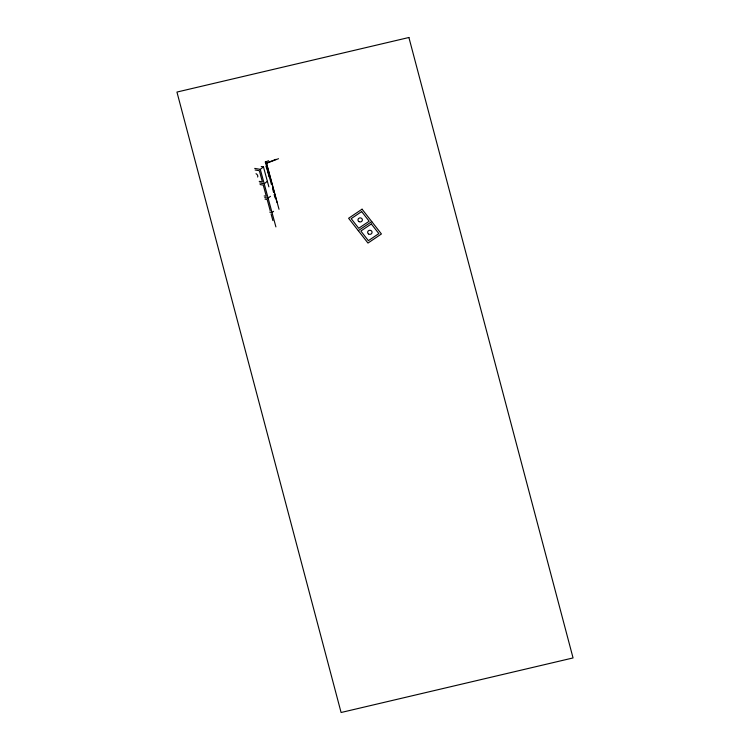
<?xml version="1.0" encoding="UTF-8"?>
<svg xmlns="http://www.w3.org/2000/svg" width="750" height="750" viewBox="0 0 750 750"><rect width="100%" height="100%" fill="white"/><g stroke="black" fill="none" stroke-linecap="round" stroke-linejoin="round"><path stroke-width="1.12" d="M254.7 168.384L260.297 169.359L263.475 166.931L268.875 186.853M267.375 181.312L264.206 183.75L259.725 182.963M270.478 196.312L268.106 198.131L264.741 197.55M273.591 211.303L272.006 212.522L269.766 212.128M358.294 230.662L371.747 221.578M271.416 184.434L265.331 162L268.603 160.744M276.141 159.309L266.334 163.069L277.003 202.416M265.331 162L266.55 163.303L278.531 158.7M265.753 166.791L266.447 166.903M261.234 166.537L263.475 166.931M255.103 169.978L259.369 170.719L262.397 181.912L259.209 181.35M260.072 184.547L263.269 185.109L266.297 196.294L264.169 195.928M265.041 199.125L267.169 199.491L270.206 210.684M266.55 163.303L279.019 209.278M272.634 188.916L273.544 192.281M274.153 194.531L275.062 197.888M266.747 168.028L269.175 176.981M260.297 169.359L275.906 226.903M271.069 213.881L272.887 220.594M256.012 173.7A2.212 1.359 52.5 0 1 257.616 177.037M362.062 209.184L348.609 218.278L367.978 243.056L381.422 233.963L362.062 209.184M361.641 211.575L351.178 218.644L358.706 228.281L369.169 221.213L361.641 211.575M371.325 223.959L360.863 231.037L368.391 240.666L378.853 233.597L371.325 223.959M408.909 37.5L176.944 92.062L341.091 712.5L573.056 657.938L408.909 37.5M358.781 221.522A2.212 2.044 -3.4 0 0 362.353 220.237A2.212 2.044 -3.4 0 0 359.391 218.016A2.212 2.044 -3.4 0 0 358.781 221.522M368.456 233.916A2.212 2.044 -3.4 0 0 372.037 232.631A2.212 2.044 -3.4 0 0 369.075 230.409A2.212 2.044 -3.4 0 0 368.456 233.916"/></g></svg>
